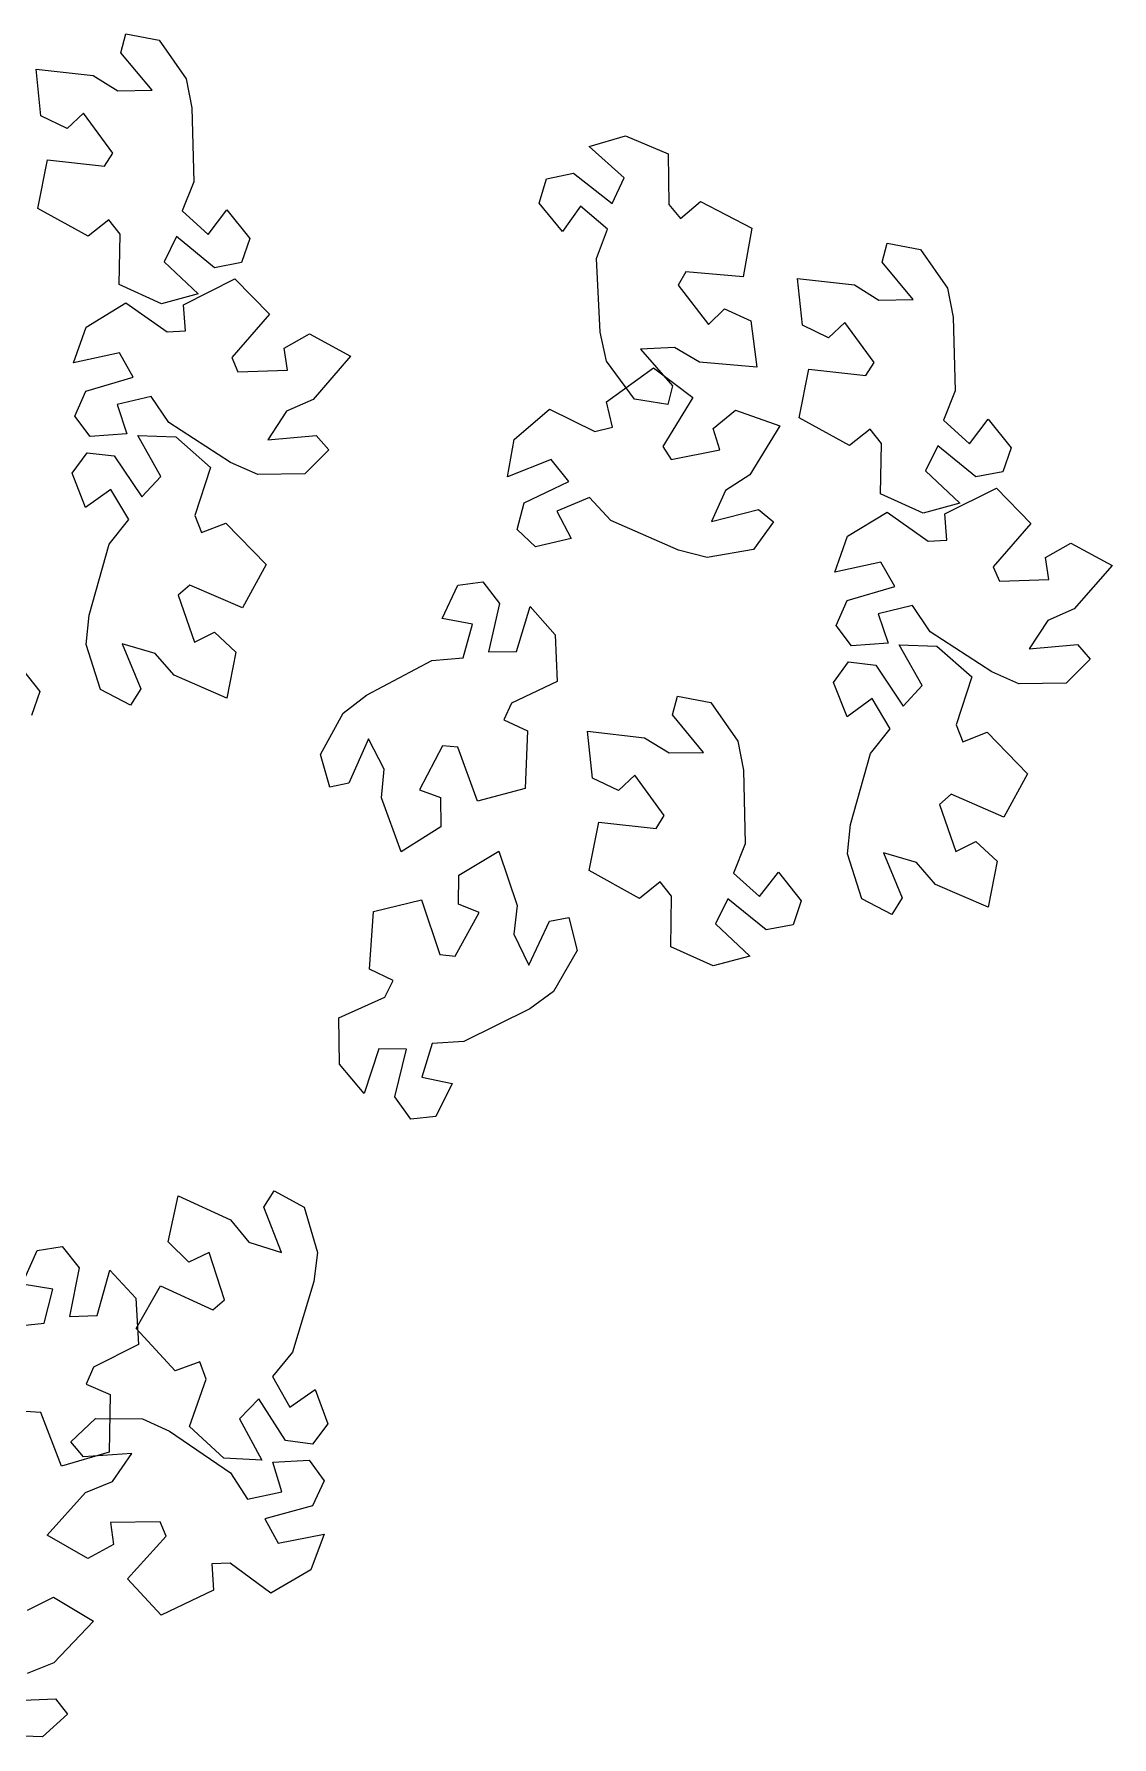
# Model space of a CAD drawing. Header units: centimetres. Extents: x -3096 to 17897, y -3131 to 15798.
# Drawn here: x 3277.9 to 3349.4, y -2161.4 to -2048.5 of the extents above; entities that cross this region are included whole.
import ezdxf

# ---------------------------------------------------------------- set-up
doc = ezdxf.new("R2010")
doc.units = ezdxf.units.CM
doc.layers.add('alberi', color=74, linetype='Continuous')

msp = doc.modelspace()

# ---------------------------------------------------------------- linework, layer by layer
at = {"layer": 'alberi'}
for points in [[(3286.2, -2048.91), (3287.99, -2051.47), (3288.37, -2053.39), (3288.49, -2058.28), (3287.72, -2060.22), (3289.44, -2061.78), (3290.69, -2060.14), (3292.2, -2062.05), (3291.66, -2063.64), (3289.87, -2063.98), (3289.87, -2063.98), (3287.34, -2061.92), (3286.52, -2063.58), (3288.79, -2065.72), (3286.36, -2066.37), (3283.55, -2065.1), (3283.6, -2061.76), (3282.85, -2060.81), (3281.49, -2061.9), (3281.49, -2061.9), (3278.14, -2060.05), (3278.79, -2056.84), (3282.58, -2057.26), (3283.12, -2056.39), (3281.17, -2053.74), (3280.09, -2054.75), (3278.36, -2053.91), (3278.04, -2050.82), (3281.82, -2051.25), (3283.45, -2052.26), (3285.72, -2052.22), (3283.66, -2049.74), (3283.99, -2048.49)], [(3317.7, -2072.69), (3315.85, -2070.18), (3315.43, -2068.26), (3315.18, -2063.38), (3315.91, -2061.42), (3314.14, -2059.9), (3312.94, -2061.57), (3311.38, -2059.7), (3311.88, -2058.1), (3313.66, -2057.72), (3313.66, -2057.72), (3316.24, -2059.72), (3317.02, -2058.03), (3314.7, -2055.95), (3317.11, -2055.24), (3319.95, -2056.44), (3319.98, -2059.78), (3320.76, -2060.71), (3322.09, -2059.59), (3322.09, -2059.59), (3325.48, -2061.36), (3324.91, -2064.58), (3321.12, -2064.25), (3320.6, -2065.13), (3322.61, -2067.74), (3323.67, -2066.7), (3325.42, -2067.49), (3325.81, -2070.58), (3322.02, -2070.24), (3320.37, -2069.27), (3318.1, -2069.37), (3320.22, -2071.8), (3319.93, -2073.05)], [(3336.68, -2062.78), (3338.47, -2065.34), (3338.84, -2067.26), (3338.97, -2072.15), (3338.19, -2074.09), (3339.92, -2075.65), (3341.16, -2074.01), (3342.68, -2075.92), (3342.14, -2077.51), (3340.35, -2077.85), (3340.35, -2077.85), (3337.81, -2075.78), (3337, -2077.45), (3339.27, -2079.59), (3336.84, -2080.24), (3334.03, -2078.97), (3334.08, -2075.63), (3333.33, -2074.68), (3331.97, -2075.77), (3331.97, -2075.77), (3328.62, -2073.92), (3329.27, -2070.71), (3333.05, -2071.13), (3333.6, -2070.26), (3331.65, -2067.61), (3330.57, -2068.62), (3328.84, -2067.78), (3328.52, -2064.69), (3332.3, -2065.12), (3333.92, -2066.13), (3336.19, -2066.09), (3334.14, -2063.61), (3334.46, -2062.36)], [(3295.85, -2077.65), (3292.73, -2077.68), (3290.93, -2076.9), (3286.83, -2074.24), (3285.66, -2072.51), (3283.4, -2073.05), (3284.05, -2075), (3281.62, -2075.17), (3280.61, -2073.82), (3281.34, -2072.16), (3281.34, -2072.16), (3284.48, -2071.23), (3283.57, -2069.62), (3280.52, -2070.28), (3281.36, -2067.91), (3283.99, -2066.31), (3286.72, -2068.24), (3287.93, -2068.16), (3287.8, -2066.43), (3287.8, -2066.43), (3291.22, -2064.71), (3293.5, -2067.06), (3291.01, -2069.94), (3291.42, -2070.88), (3294.71, -2070.77), (3294.49, -2069.31), (3296.16, -2068.36), (3298.89, -2069.84), (3296.4, -2072.72), (3294.64, -2073.49), (3293.39, -2075.38), (3296.6, -2075.09), (3297.44, -2076.06)], [(3325.6, -2082.66), (3322.52, -2083.19), (3320.62, -2082.71), (3316.15, -2080.74), (3314.72, -2079.21), (3312.57, -2080.11), (3313.52, -2081.93), (3311.15, -2082.49), (3309.94, -2081.32), (3310.4, -2079.56), (3310.4, -2079.56), (3313.35, -2078.14), (3312.19, -2076.7), (3309.29, -2077.84), (3309.74, -2075.36), (3312.08, -2073.36), (3315.08, -2074.83), (3316.26, -2074.55), (3315.86, -2072.87), (3315.86, -2072.87), (3318.96, -2070.62), (3321.58, -2072.58), (3319.59, -2075.82), (3320.14, -2076.68), (3323.37, -2076.05), (3322.92, -2074.64), (3324.41, -2073.43), (3327.35, -2074.46), (3325.35, -2077.7), (3323.74, -2078.74), (3322.81, -2080.81), (3325.93, -2080.01), (3326.92, -2080.83)], [(3282.31, -2091.93), (3281.35, -2088.96), (3281.55, -2087.01), (3282.87, -2082.3), (3284.18, -2080.67), (3282.99, -2078.67), (3281.32, -2079.87), (3280.43, -2077.6), (3281.42, -2076.24), (3283.22, -2076.45), (3283.22, -2076.45), (3285.04, -2079.16), (3286.31, -2077.81), (3284.77, -2075.1), (3287.29, -2075.19), (3289.6, -2077.23), (3288.57, -2080.41), (3289.01, -2081.54), (3290.62, -2080.9), (3290.62, -2080.9), (3293.28, -2083.65), (3291.72, -2086.53), (3288.23, -2085.01), (3287.45, -2085.68), (3288.53, -2088.79), (3289.86, -2088.14), (3291.27, -2089.45), (3290.67, -2092.5), (3287.18, -2090.98), (3285.92, -2089.54), (3283.74, -2088.9), (3284.98, -2091.88), (3284.3, -2092.98)], [(3346.32, -2091.52), (3343.2, -2091.55), (3341.4, -2090.77), (3337.31, -2088.11), (3336.14, -2086.37), (3333.87, -2086.92), (3334.52, -2088.87), (3332.09, -2089.04), (3331.09, -2087.69), (3331.82, -2086.03), (3331.82, -2086.03), (3334.96, -2085.1), (3334.05, -2083.49), (3331, -2084.15), (3331.83, -2081.78), (3334.47, -2080.18), (3337.19, -2082.11), (3338.41, -2082.03), (3338.28, -2080.3), (3338.28, -2080.3), (3341.7, -2078.58), (3343.98, -2080.93), (3341.48, -2083.81), (3341.9, -2084.75), (3345.19, -2084.64), (3344.96, -2083.18), (3346.63, -2082.23), (3349.37, -2083.71), (3346.87, -2086.59), (3345.12, -2087.36), (3343.87, -2089.25), (3347.08, -2088.96), (3347.92, -2089.93)], [(3296.9, -2096.24), (3298.39, -2093.5), (3299.95, -2092.3), (3304.27, -2090.02), (3306.35, -2089.84), (3306.98, -2087.6), (3304.96, -2087.22), (3305.99, -2085.01), (3307.66, -2084.79), (3308.75, -2086.24), (3308.75, -2086.24), (3308.04, -2089.43), (3309.89, -2089.41), (3310.79, -2086.43), (3312.46, -2088.32), (3312.58, -2091.4), (3309.56, -2092.84), (3309.04, -2093.94), (3310.62, -2094.67), (3310.62, -2094.67), (3310.46, -2098.49), (3307.3, -2099.34), (3305.99, -2095.76), (3304.97, -2095.66), (3303.46, -2098.59), (3304.85, -2099.1), (3304.87, -2101.03), (3302.24, -2102.69), (3300.94, -2099.12), (3301.12, -2097.21), (3300.08, -2095.2), (3298.77, -2098.14), (3297.51, -2098.4)], [(3332.78, -2105.8), (3331.83, -2102.83), (3332.03, -2100.88), (3333.35, -2096.17), (3334.66, -2094.54), (3333.47, -2092.54), (3331.8, -2093.74), (3330.91, -2091.47), (3331.9, -2090.11), (3333.7, -2090.32), (3333.7, -2090.32), (3335.52, -2093.03), (3336.79, -2091.68), (3335.25, -2088.97), (3337.76, -2089.06), (3340.08, -2091.1), (3339.04, -2094.28), (3339.48, -2095.41), (3341.1, -2094.77), (3341.1, -2094.77), (3343.76, -2097.52), (3342.2, -2100.4), (3338.7, -2098.88), (3337.93, -2099.55), (3339.01, -2102.66), (3340.34, -2102.01), (3341.75, -2103.32), (3341.15, -2106.37), (3337.66, -2104.85), (3336.4, -2103.41), (3334.22, -2102.77), (3335.46, -2105.75), (3334.78, -2106.85)], [(3322.76, -2092.79), (3324.55, -2095.35), (3324.93, -2097.27), (3325.05, -2102.16), (3324.28, -2104.1), (3326, -2105.66), (3327.25, -2104.03), (3328.76, -2105.93), (3328.22, -2107.53), (3326.43, -2107.86), (3326.43, -2107.86), (3323.9, -2105.8), (3323.08, -2107.46), (3325.35, -2109.6), (3322.92, -2110.25), (3320.11, -2108.98), (3320.16, -2105.64), (3319.41, -2104.69), (3318.05, -2105.78), (3318.05, -2105.78), (3314.7, -2103.93), (3315.35, -2100.72), (3319.14, -2101.15), (3319.68, -2100.28), (3317.73, -2097.62), (3316.65, -2098.63), (3314.92, -2097.8), (3314.6, -2094.7), (3318.38, -2095.13), (3320.01, -2096.14), (3322.28, -2096.1), (3320.22, -2093.62), (3320.55, -2092.38)], [(3313.91, -2109.24), (3312.35, -2111.94), (3310.76, -2113.09), (3306.39, -2115.27), (3304.3, -2115.39), (3303.62, -2117.62), (3305.63, -2118.05), (3304.54, -2120.23), (3302.87, -2120.42), (3301.81, -2118.94), (3301.81, -2118.94), (3302.6, -2115.77), (3300.75, -2115.74), (3299.78, -2118.7), (3298.15, -2116.77), (3298.11, -2113.69), (3301.16, -2112.32), (3301.71, -2111.23), (3300.15, -2110.47), (3300.15, -2110.47), (3300.41, -2106.65), (3303.59, -2105.88), (3304.8, -2109.49), (3305.82, -2109.61), (3307.41, -2106.72), (3306.03, -2106.17), (3306.06, -2104.25), (3308.72, -2102.65), (3309.94, -2106.26), (3309.71, -2108.16), (3310.7, -2110.2), (3312.08, -2107.29), (3313.35, -2107.05)], [(3295.81, -2126.25), (3296.7, -2129.24), (3296.46, -2131.18), (3295.04, -2135.86), (3293.7, -2137.46), (3294.85, -2139.49), (3296.54, -2138.32), (3297.38, -2140.61), (3296.37, -2141.95), (3294.57, -2141.71), (3294.57, -2141.71), (3292.81, -2138.95), (3291.51, -2140.28), (3293, -2143.02), (3290.48, -2142.88), (3288.21, -2140.79), (3289.31, -2137.64), (3288.89, -2136.49), (3287.26, -2137.1), (3287.26, -2137.1), (3284.66, -2134.29), (3286.28, -2131.45), (3289.75, -2133.04), (3290.53, -2132.39), (3289.52, -2129.25), (3288.17, -2129.88), (3286.79, -2128.54), (3287.46, -2125.5), (3290.92, -2127.09), (3292.14, -2128.56), (3294.31, -2129.24), (3293.13, -2126.24), (3293.83, -2125.16)], [(3281.97, -2140.24), (3285.09, -2140.27), (3286.88, -2141.09), (3290.92, -2143.84), (3292.05, -2145.6), (3294.32, -2145.1), (3293.72, -2143.14), (3296.15, -2143.02), (3297.13, -2144.39), (3296.36, -2146.03), (3296.36, -2146.03), (3293.2, -2146.89), (3294.08, -2148.52), (3297.14, -2147.92), (3296.26, -2150.28), (3293.59, -2151.83), (3290.9, -2149.84), (3289.69, -2149.89), (3289.79, -2151.63), (3289.79, -2151.63), (3286.33, -2153.28), (3284.1, -2150.88), (3286.65, -2148.05), (3286.26, -2147.1), (3282.97, -2147.14), (3283.16, -2148.61), (3281.47, -2149.53), (3278.77, -2147.98), (3281.32, -2145.16), (3283.09, -2144.43), (3284.38, -2142.56), (3281.17, -2142.79), (3280.34, -2141.8)]]:
    msp.add_lwpolyline(points, close=True, dxfattribs=at)
for points in [[(3276.77, -2090.16), (3278.28, -2092.06), (3277.74, -2093.66)], [(3276.49, -2134.15), (3278.57, -2133.93), (3279.15, -2131.67), (3277.12, -2131.34), (3278.1, -2129.11), (3279.76, -2128.85), (3280.89, -2130.27), (3280.89, -2130.27), (3280.24, -2133.48), (3282.09, -2133.43), (3282.93, -2130.42), (3284.64, -2132.27), (3284.83, -2135.35), (3281.84, -2136.85), (3281.35, -2137.97), (3282.94, -2138.66), (3282.94, -2138.66), (3282.87, -2142.49), (3279.72, -2143.4), (3278.34, -2139.86), (3277.32, -2139.78)], [(3277.47, -2152.96), (3279.18, -2152.08), (3281.84, -2153.69), (3279.22, -2156.45), (3277.44, -2157.14)], [(3276.1, -2158.97), (3279.32, -2158.83), (3280.11, -2159.84), (3278.45, -2161.35), (3275.33, -2161.24)]]:
    msp.add_lwpolyline(points, dxfattribs=at)

doc.saveas('drawing.dxf')
